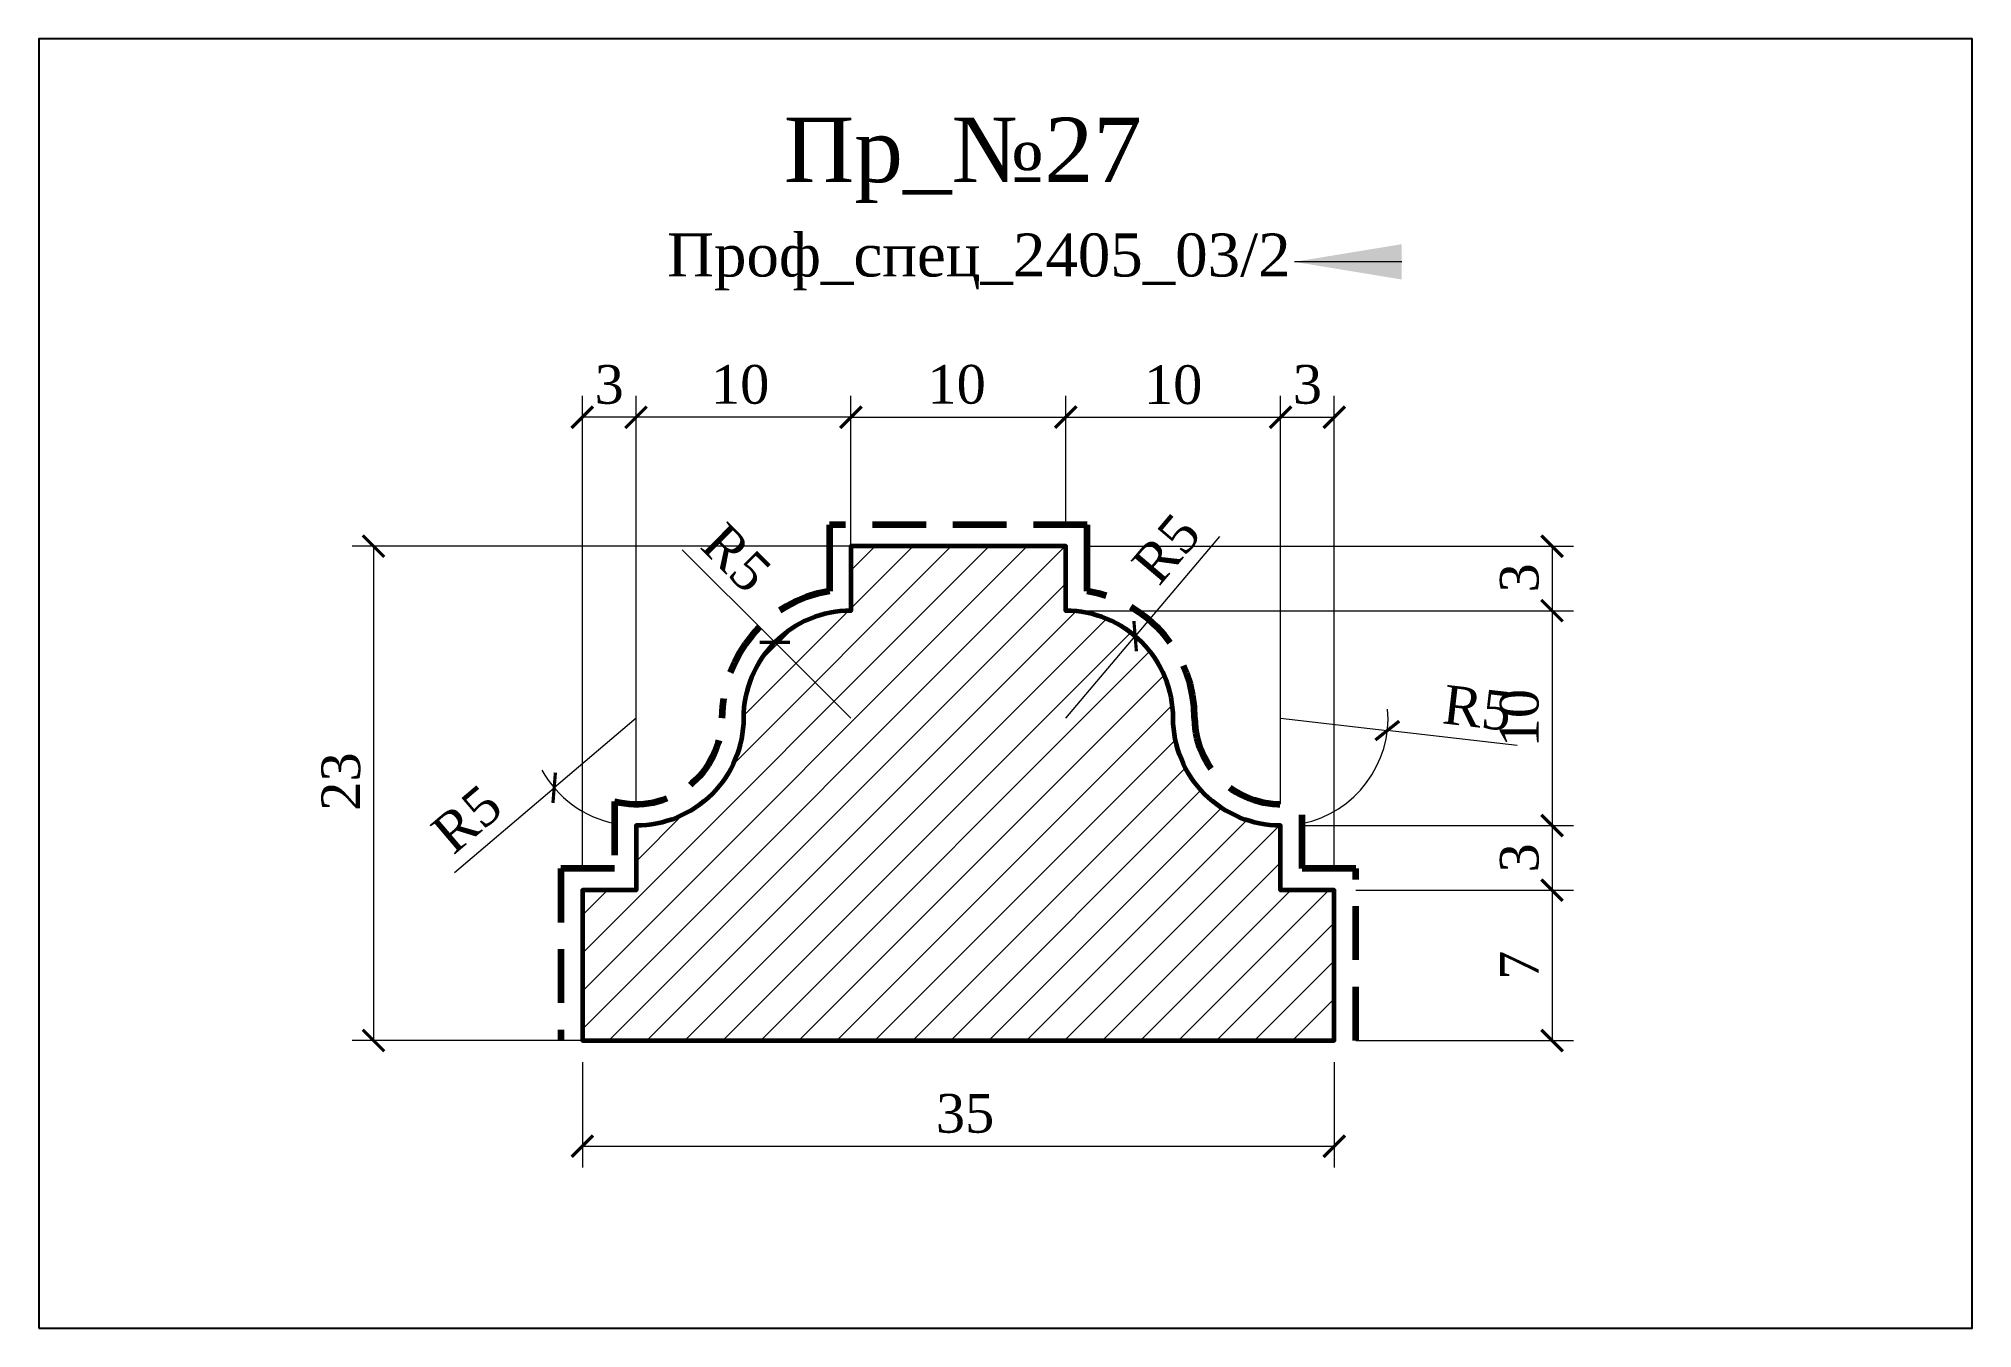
# Model space of a CAD drawing. Header units: millimetres. Extents: x 303852.8 to 303942.8, y -92647.8 to -92587.8.
import ezdxf
from ezdxf import colors
from ezdxf.entities.mleader import LeaderData, LeaderLine
from ezdxf.math import Vec2, Vec3

# ---------------------------------------------------------------- set-up
doc = ezdxf.new("R2010")
doc.units = ezdxf.units.MM
doc.header["$MEASUREMENT"] = 0
doc.linetypes.add('HIDDEN', pattern=[0.375, 0.25, -0.125])
doc.layers.add('Outside panel', color=7, linetype='Continuous', lineweight=18, true_color=0x7f5e57)
doc.layers.add('линия 15', color=7, linetype='Continuous', lineweight=15)
doc.layers.add('линия 50', color=1, linetype='Continuous', lineweight=211)
doc.layers.add('Слой1', color=7, linetype='Continuous')
doc.styles.add('ELECT', font='times.ttf')
doc.styles.get("Standard").update_dxf_attribs({"font": 'times.ttf'})
doc.dimstyles.new('M_1', dxfattribs={"dimtxt": 1.8, "dimasz": 1, "dimexe": 1, "dimexo": 1, "dimgap": 0.6, "dimtad": 1, "dimdec": 0, "dimdsep": 46, "dimtxsty": 'Standard', "dimblk": 'ARCHTICK', "dimcen": -5, "dimclrd": 7, "dimclre": 7, "dimclrt": 7, "dimadec": 0, "dimazin": 0, "dimtfac": 1, "dimtdec": 0, "dimtmove": 0, "dimatfit": 3, "dimfxl": 1, "dimtolj": 1, "dimtzin": 0, "dimlwd": 5, "dimlwe": 5, "dimarcsym": 0})

# ---------------------------------------------------------------- blocks, each defined once
blk = doc.blocks.new('_ArchTick')
at = {"color": 0, "linetype": 'ByBlock', "const_width": 0.15}
blk.add_lwpolyline([(-0.5, -0.5), (0.5, 0.5)], dxfattribs=at)
blk = doc.blocks.new('*D15')
at = {"layer": 'Defpoints', "color": 0, "ltscale": 1000, "transparency": 16777216}
for p in [(303878.1472332603, -92634.39253680178), (303913.1472284907, -92634.39253680178), (303913.1472284907, -92639.30575198442)]:
    blk.add_point(p, dxfattribs=at)
at = {"layer": 'линия 15', "color": 7, "lineweight": 5, "ltscale": 1000, "transparency": 16777216}
for p, q in [((303878.1472332603, -92635.39253680178), (303878.1472332603, -92640.30575198442)), ((303913.1472284907, -92635.39253680178), (303913.1472284907, -92640.30575198442)), ((303878.1472332603, -92639.30575198442), (303913.1472284907, -92639.30575198442))]:
    blk.add_line(p, q, dxfattribs=at)
at = {"layer": 'линия 15', "color": 7, "lineweight": 5, "ltscale": 1000, "transparency": 16777216, "rotation": 180}
blk.add_blockref('_ArchTick', (303878.1472332603, -92639.30575198442), dxfattribs=at)
at = {"layer": 'линия 15', "color": 7, "lineweight": 5, "ltscale": 1000, "transparency": 16777216}
blk.add_blockref('_ArchTick', (303913.1472284907, -92639.30575198442), dxfattribs=at)
at = {"layer": 'линия 15', "color": 7, "ltscale": 1000, "transparency": 16777216, "insert": (303895.9615022145, -92637.79017880489), "char_height": 1.8, "attachment_point": 5}
blk.add_mtext('\\A1;35', dxfattribs=at)
blk = doc.blocks.new('*D14')
at = {"layer": 'Defpoints', "color": 0, "ltscale": 1000, "transparency": 16777216}
for p in [(303900.6472332602, -92611.39262208591), (303868.4311886237, -92634.39253680178), (303913.1472284907, -92634.39253680178)]:
    blk.add_point(p, dxfattribs=at)
at = {"layer": 'линия 15', "color": 7, "lineweight": 5, "ltscale": 1000, "transparency": 16777216}
for p, q in [((303899.6472332602, -92611.39262208591), (303867.4311886237, -92611.39262208591)), ((303868.4311886237, -92611.39262208591), (303868.4311886237, -92634.39253680178)), ((303912.1472284907, -92634.39253680178), (303867.4311886237, -92634.39253680178))]:
    blk.add_line(p, q, dxfattribs=at)
for p, rotation in [((303868.4311886237, -92611.39262208591), 90), ((303868.4311886237, -92634.39253680178), 270)]:
    blk.add_blockref('_ArchTick', p, dxfattribs=dict(at, rotation=rotation))
at = {"layer": 'линия 15', "color": 7, "ltscale": 1000, "transparency": 16777216, "insert": (303866.9156154442, -92622.34135011357), "char_height": 1.8, "attachment_point": 5, "rotation": 90}
blk.add_mtext('\\A1;23', dxfattribs=at)
blk = doc.blocks.new('*D13')
at = {"layer": 'Defpoints', "color": 0, "ltscale": 1000, "transparency": 16777216}
for p in [(303913.1472284907, -92627.39253680178), (303913.1472284907, -92634.39253680178), (303923.2817005899, -92634.39253680178)]:
    blk.add_point(p, dxfattribs=at)
at = {"layer": 'линия 15', "color": 7, "lineweight": 5, "ltscale": 1000, "transparency": 16777216}
for p, q in [((303914.1472284907, -92627.39253680178), (303924.2817005899, -92627.39253680178)), ((303923.2817005899, -92627.39253680178), (303923.2817005899, -92634.39253680178)), ((303914.1472284907, -92634.39253680178), (303924.2817005899, -92634.39253680178))]:
    blk.add_line(p, q, dxfattribs=at)
for p, rotation in [((303923.2817005899, -92627.39253680178), 90), ((303923.2817005899, -92634.39253680178), 270)]:
    blk.add_blockref('_ArchTick', p, dxfattribs=dict(at, rotation=rotation))
at = {"layer": 'линия 15', "color": 7, "ltscale": 1000, "transparency": 16777216, "insert": (303921.7635318805, -92630.89253680172), "char_height": 1.8, "attachment_point": 5, "rotation": 90}
blk.add_mtext('\\A1;7', dxfattribs=at)
blk = doc.blocks.new('*D12')
at = {"layer": 'Defpoints', "color": 0, "ltscale": 1000, "transparency": 16777216}
for p in [(303910.6472284907, -92624.39253680178), (303913.1472284907, -92627.39253680178), (303923.2817005898, -92627.39253680178)]:
    blk.add_point(p, dxfattribs=at)
at = {"layer": 'линия 15', "color": 7, "lineweight": 5, "ltscale": 1000, "transparency": 16777216}
for p, q in [((303911.6472284907, -92624.39253680178), (303924.2817005898, -92624.39253680178)), ((303923.2817005898, -92624.39253680178), (303923.2817005898, -92627.39253680178)), ((303914.1472284907, -92627.39253680178), (303924.2817005898, -92627.39253680178))]:
    blk.add_line(p, q, dxfattribs=at)
for p, rotation in [((303923.2817005898, -92624.39253680178), 90), ((303923.2817005898, -92627.39253680178), 270)]:
    blk.add_blockref('_ArchTick', p, dxfattribs=dict(at, rotation=rotation))
at = {"layer": 'линия 15', "color": 7, "ltscale": 1000, "transparency": 16777216, "insert": (303921.7661274103, -92625.89253680172), "char_height": 1.8, "attachment_point": 5, "rotation": 90}
blk.add_mtext('\\A1;3', dxfattribs=at)
blk = doc.blocks.new('*D11')
at = {"layer": 'Defpoints', "color": 0, "ltscale": 1000, "transparency": 16777216}
for p in [(303900.6472284907, -92614.39253680178), (303910.6472284907, -92624.39253680178), (303923.2817005897, -92624.39253680178)]:
    blk.add_point(p, dxfattribs=at)
at = {"layer": 'линия 15', "color": 7, "lineweight": 5, "ltscale": 1000, "transparency": 16777216}
for p, q in [((303901.6472284907, -92614.39253680178), (303924.2817005897, -92614.39253680178)), ((303923.2817005897, -92614.39253680178), (303923.2817005897, -92624.39253680178)), ((303911.6472284907, -92624.39253680178), (303924.2817005897, -92624.39253680178))]:
    blk.add_line(p, q, dxfattribs=at)
for p, rotation in [((303923.2817005897, -92614.39253680178), 90), ((303923.2817005897, -92624.39253680178), 270)]:
    blk.add_blockref('_ArchTick', p, dxfattribs=dict(at, rotation=rotation))
at = {"layer": 'линия 15', "color": 7, "ltscale": 1000, "transparency": 16777216, "insert": (303921.7661274102, -92619.39253680172), "char_height": 1.8, "attachment_point": 5, "rotation": 90}
blk.add_mtext('\\A1;10', dxfattribs=at)
blk = doc.blocks.new('*D10')
at = {"layer": 'Defpoints', "color": 0, "ltscale": 1000, "transparency": 16777216}
for p in [(303900.6472332602, -92611.39262208591), (303900.6472284907, -92614.39253680178), (303923.2817005891, -92614.39253680178)]:
    blk.add_point(p, dxfattribs=at)
at = {"layer": 'линия 15', "color": 7, "lineweight": 5, "ltscale": 1000, "transparency": 16777216}
for p, q in [((303901.6472332602, -92611.39262208591), (303924.2817005891, -92611.39262208591)), ((303923.2817005891, -92611.39262208591), (303923.2817005891, -92614.39253680178)), ((303901.6472284907, -92614.39253680178), (303924.2817005891, -92614.39253680178))]:
    blk.add_line(p, q, dxfattribs=at)
for p, rotation in [((303923.2817005891, -92611.39262208591), 90), ((303923.2817005891, -92614.39253680178), 270)]:
    blk.add_blockref('_ArchTick', p, dxfattribs=dict(at, rotation=rotation))
at = {"layer": 'линия 15', "color": 7, "ltscale": 1000, "transparency": 16777216, "insert": (303921.7661274095, -92612.86558534746), "char_height": 1.8, "attachment_point": 5, "rotation": 90}
blk.add_mtext('\\A1;3', dxfattribs=at)
blk = doc.blocks.new('*D9')
at = {"layer": 'Defpoints', "color": 0, "ltscale": 1000, "transparency": 16777216}
for p in [(303880.6472332609, -92619.39253680212), (303876.8365703804, -92622.62964174524)]:
    blk.add_point(p, dxfattribs=at)
at = {"layer": 'линия 15', "color": 7, "lineweight": 5, "ltscale": 1000, "transparency": 16777216}
for p in [(303880.6472332609, -92619.39253680212), (303872.2020130627, -92626.56663351625)]:
    blk.add_line(p, (303876.8365703804, -92622.62964174524), dxfattribs=at)
blk.add_arc((303880.6472332609, -92619.39253680212), 5.000000000174623, 208.8882806056479, 258.5408440971167, dxfattribs=at)
at = {"layer": 'линия 15', "color": 7, "lineweight": 5, "ltscale": 1000, "transparency": 16777216, "rotation": 40.34743650849964}
blk.add_blockref('_ArchTick', (303876.8365703804, -92622.62964174524), dxfattribs=at)
at = {"layer": 'линия 15', "color": 7, "ltscale": 1000, "transparency": 16777216, "insert": (303872.7759452593, -92624.09049092785), "char_height": 1.8, "attachment_point": 5, "rotation": 40.347436508499634}
blk.add_mtext('\\A1;R5', dxfattribs=at)
blk = doc.blocks.new('*D8')
at = {"layer": 'Defpoints', "color": 0, "ltscale": 1000, "transparency": 16777216}
for p in [(303887.1066795074, -92615.86202987992), (303890.6472332602, -92619.39253680165)]:
    blk.add_point(p, dxfattribs=at)
at = {"layer": 'линия 15', "color": 7, "lineweight": 5, "ltscale": 1000, "transparency": 16777216}
for p in [(303882.800630975, -92611.56820038032), (303890.6472332602, -92619.39253680165)]:
    blk.add_line(p, (303887.1066795074, -92615.86202987992), dxfattribs=at)
at = {"layer": 'линия 15', "color": 7, "lineweight": 5, "ltscale": 1000, "transparency": 16777216, "rotation": 315.0814079613041}
blk.add_blockref('_ArchTick', (303887.1066795074, -92615.86202987992), dxfattribs=at)
at = {"layer": 'линия 15', "color": 7, "ltscale": 1000, "transparency": 16777216, "insert": (303885.3156928107, -92611.9358200841), "char_height": 1.8, "attachment_point": 5, "rotation": 315.0814079613041}
blk.add_mtext('\\A1;R5', dxfattribs=at)
blk = doc.blocks.new('*D7')
at = {"layer": 'Defpoints', "color": 0, "ltscale": 1000, "transparency": 16777216}
for p in [(303910.6472284905, -92619.39253680178), (303915.6139301594, -92619.9686223283)]:
    blk.add_point(p, dxfattribs=at)
at = {"layer": 'линия 15', "color": 7, "lineweight": 5, "ltscale": 1000, "transparency": 16777216}
for p in [(303910.6472284905, -92619.39253680178), (303921.6544706864, -92620.6692619483)]:
    blk.add_line(p, (303915.6139301594, -92619.9686223283), dxfattribs=at)
blk.add_arc((303910.6472284905, -92619.39253680178), 5.000000000232831, 281.4591559027498, 4.84300839810988, dxfattribs=at)
at = {"layer": 'линия 15', "color": 7, "lineweight": 5, "ltscale": 1000, "transparency": 16777216, "rotation": 173.3838524961038}
blk.add_blockref('_ArchTick', (303915.6139301594, -92619.9686223283), dxfattribs=at)
at = {"layer": 'линия 15', "color": 7, "ltscale": 1000, "transparency": 16777216, "insert": (303919.8021607113, -92618.92867927563), "char_height": 1.8, "attachment_point": 5, "rotation": 353.3838524961038}
blk.add_mtext('\\A1;R5', dxfattribs=at)
blk = doc.blocks.new('*D6')
at = {"layer": 'Defpoints', "color": 0, "ltscale": 1000, "transparency": 16777216}
for p in [(303903.8775224305, -92615.57609853246), (303900.6472284913, -92619.392536802)]:
    blk.add_point(p, dxfattribs=at)
at = {"layer": 'линия 15', "color": 7, "lineweight": 5, "ltscale": 1000, "transparency": 16777216}
for p in [(303907.8062306066, -92610.93451714223), (303900.6472284913, -92619.392536802)]:
    blk.add_line(p, (303903.8775224305, -92615.57609853246), dxfattribs=at)
at = {"layer": 'линия 15', "color": 7, "lineweight": 5, "ltscale": 1000, "transparency": 16777216, "rotation": 229.7548937632533}
blk.add_blockref('_ArchTick', (303903.8775224305, -92615.57609853246), dxfattribs=at)
at = {"layer": 'линия 15', "color": 7, "ltscale": 1000, "transparency": 16777216, "insert": (303905.3311170099, -92611.51287081216), "char_height": 1.8, "attachment_point": 5, "rotation": 49.75489376325332}
blk.add_mtext('\\A1;R5', dxfattribs=at)
blk = doc.blocks.new('*D5')
at = {"layer": 'Defpoints', "color": 0, "ltscale": 1000, "transparency": 16777216}
for p in [(303878.1472332603, -92605.3926403065), (303880.6472332603, -92624.39253680178), (303878.1472332603, -92627.39253680178)]:
    blk.add_point(p, dxfattribs=at)
at = {"layer": 'линия 15', "color": 7, "lineweight": 5, "ltscale": 1000, "transparency": 16777216}
for p, q in [((303878.1472332603, -92626.39253680178), (303878.1472332603, -92604.3926403065)), ((303880.6472332603, -92623.39253680178), (303880.6472332603, -92604.3926403065)), ((303880.6472332603, -92605.3926403065), (303878.1472332603, -92605.3926403065))]:
    blk.add_line(p, q, dxfattribs=at)
at = {"layer": 'линия 15', "color": 7, "lineweight": 5, "ltscale": 1000, "transparency": 16777216, "rotation": 180}
blk.add_blockref('_ArchTick', (303878.1472332603, -92605.3926403065), dxfattribs=at)
at = {"layer": 'линия 15', "color": 7, "lineweight": 5, "ltscale": 1000, "transparency": 16777216}
blk.add_blockref('_ArchTick', (303880.6472332603, -92605.3926403065), dxfattribs=at)
at = {"layer": 'линия 15', "color": 7, "ltscale": 1000, "transparency": 16777216, "insert": (303879.3972332603, -92603.87706712697), "char_height": 1.8, "attachment_point": 5}
blk.add_mtext('\\A1;3', dxfattribs=at)
blk = doc.blocks.new('*D4')
at = {"layer": 'Defpoints', "color": 0, "ltscale": 1000, "transparency": 16777216}
for p in [(303880.6472332603, -92605.3926403065), (303890.6472332603, -92614.39253680178), (303880.6472332603, -92624.39253680178)]:
    blk.add_point(p, dxfattribs=at)
at = {"layer": 'линия 15', "color": 7, "lineweight": 5, "ltscale": 1000, "transparency": 16777216}
for p, q in [((303880.6472332603, -92623.39253680178), (303880.6472332603, -92604.3926403065)), ((303890.6472332603, -92613.39253680178), (303890.6472332603, -92604.3926403065)), ((303890.6472332603, -92605.3926403065), (303880.6472332603, -92605.3926403065))]:
    blk.add_line(p, q, dxfattribs=at)
at = {"layer": 'линия 15', "color": 7, "lineweight": 5, "ltscale": 1000, "transparency": 16777216, "rotation": 180}
blk.add_blockref('_ArchTick', (303880.6472332603, -92605.3926403065), dxfattribs=at)
at = {"layer": 'линия 15', "color": 7, "lineweight": 5, "ltscale": 1000, "transparency": 16777216}
blk.add_blockref('_ArchTick', (303890.6472332603, -92605.3926403065), dxfattribs=at)
at = {"layer": 'линия 15', "color": 7, "ltscale": 1000, "transparency": 16777216, "insert": (303885.4929357074, -92603.87706712697), "char_height": 1.8, "attachment_point": 5}
blk.add_mtext('\\A1;10', dxfattribs=at)
blk = doc.blocks.new('*D3')
at = {"layer": 'Defpoints', "color": 0, "ltscale": 1000, "transparency": 16777216}
for p in [(303913.1472284907, -92605.3891175983), (303910.6472284907, -92624.39253680178), (303913.1472284907, -92627.39253680178)]:
    blk.add_point(p, dxfattribs=at)
at = {"layer": 'линия 15', "color": 7, "lineweight": 5, "ltscale": 1000, "transparency": 16777216}
for p, q in [((303910.6472284907, -92623.39253680178), (303910.6472284907, -92604.3891175983)), ((303913.1472284907, -92626.39253680178), (303913.1472284907, -92604.3891175983)), ((303910.6472284907, -92605.3891175983), (303913.1472284907, -92605.3891175983))]:
    blk.add_line(p, q, dxfattribs=at)
at = {"layer": 'линия 15', "color": 7, "lineweight": 5, "ltscale": 1000, "transparency": 16777216, "rotation": 180}
blk.add_blockref('_ArchTick', (303910.6472284907, -92605.3891175983), dxfattribs=at)
at = {"layer": 'линия 15', "color": 7, "lineweight": 5, "ltscale": 1000, "transparency": 16777216}
blk.add_blockref('_ArchTick', (303913.1472284907, -92605.3891175983), dxfattribs=at)
at = {"layer": 'линия 15', "color": 7, "ltscale": 1000, "transparency": 16777216, "insert": (303911.8972284907, -92603.87354441878), "char_height": 1.8, "attachment_point": 5}
blk.add_mtext('\\A1;3', dxfattribs=at)
blk = doc.blocks.new('*D1')
at = {"layer": 'Defpoints', "color": 0, "ltscale": 1000, "transparency": 16777216}
for p in [(303900.6472332602, -92605.3891175983), (303890.6472284908, -92611.39260618726), (303900.6472332602, -92611.39262208591)]:
    blk.add_point(p, dxfattribs=at)
at = {"layer": 'линия 15', "color": 7, "lineweight": 5, "ltscale": 1000, "transparency": 16777216}
for p, q in [((303890.6472284908, -92610.39260618726), (303890.6472284908, -92604.3891175983)), ((303900.6472332602, -92610.39262208591), (303900.6472332602, -92604.3891175983)), ((303890.6472284908, -92605.3891175983), (303900.6472332602, -92605.3891175983))]:
    blk.add_line(p, q, dxfattribs=at)
at = {"layer": 'линия 15', "color": 7, "lineweight": 5, "ltscale": 1000, "transparency": 16777216, "rotation": 180}
blk.add_blockref('_ArchTick', (303890.6472284908, -92605.3891175983), dxfattribs=at)
at = {"layer": 'линия 15', "color": 7, "lineweight": 5, "ltscale": 1000, "transparency": 16777216}
blk.add_blockref('_ArchTick', (303900.6472332602, -92605.3891175983), dxfattribs=at)
at = {"layer": 'линия 15', "color": 7, "ltscale": 1000, "transparency": 16777216, "insert": (303895.5686781145, -92603.87354441878), "char_height": 1.8, "attachment_point": 5}
blk.add_mtext('\\A1;10', dxfattribs=at)

msp = doc.modelspace()

# ---------------------------------------------------------------- hatches: boundary and pattern name
at = {"layer": 'Outside panel', "ltscale": 1000}
h = msp.add_hatch(dxfattribs=at)
h.set_pattern_fill('ANSI31', color=256, scale=10)
h.set_pattern_definition([(45, (-3176.402742872073, 33.75045028782915), (-0.8838834764831844, 0.8838834764831844), [])])
h.paths.add_polyline_path([(303900.6472332603, -92611.39253680178), (303890.6472284907, -92611.39253680178), (303890.6472332603, -92614.39253680178, 0.414213562379275), (303885.6472332603, -92619.39253680178, -0.4142135623797014), (303880.6472332603, -92624.39253680178), (303880.6472332603, -92627.39253680178), (303878.1472332603, -92627.39253680178), (303878.1472332603, -92634.39253680178), (303913.1472284907, -92634.39253680178), (303913.1472284907, -92627.39253680178), (303910.6472284907, -92627.39253680178), (303910.6472284907, -92624.39253680178, -0.4142135623797014), (303905.6472284907, -92619.39253680178, 0.414213562379275), (303900.6472284907, -92614.39253680178)])

# ---------------------------------------------------------------- linework, layer by layer
at = {"color": 6, "ltscale": 1000}
msp.add_lwpolyline([(303852.8430149776, -92647.77978899478), (303942.8430149776, -92647.77978899478), (303942.8430149776, -92587.77978899478), (303852.8430149776, -92587.77978899478)], close=True, dxfattribs=at)
at = {"layer": 'линия 50', "color": 1, "linetype": 'HIDDEN', "ltscale": 10, "true_color": 0xff0909}
msp.add_lwpolyline([(303914.1472284907, -92634.39253680178), (303914.1472284907, -92626.39253680178), (303911.6472284907, -92626.39253680178), (303911.6472284907, -92623.26552014796, -0.4903143948356967), (303906.6472284907, -92619.3925368018, 0.3659772213620072), (303901.6472318404, -92613.47645758485), (303901.6472332602, -92611.39260200807), (303901.6472348502, -92610.39253680178), (303889.6472269009, -92610.39253680178), (303889.6472284908, -92611.39260200808), (303889.6472299107, -92613.47645758485, 0.3659772213620072), (303884.6472332603, -92619.39253680178, -0.4903143948356967), (303879.6472332603, -92623.26552014798), (303879.6472332603, -92626.39253680178), (303877.1472332603, -92626.39253680178), (303877.1472332603, -92634.39253680178)], format="xyb", dxfattribs=at)
at = {"layer": 'Слой1', "linetype": 'Continuous', "lineweight": 60}
msp.add_lwpolyline([(303900.6472312161, -92614.39253680178), (303900.6472332603, -92611.39253680178), (303890.6472284907, -92611.39253680178), (303890.6472332603, -92614.39253680178, 0.4142135623790621), (303885.6472332603, -92619.39253680178, -0.4142135623799145), (303880.6472332603, -92624.39253680178), (303880.6472332603, -92627.39253680178), (303878.1472332603, -92627.39253680178), (303878.1472332603, -92634.39253680178), (303913.1472284907, -92634.39253680178), (303913.1472284907, -92634.39253680178), (303913.1472284907, -92627.39253680178), (303910.6472284907, -92627.39253680178), (303910.6472284907, -92624.39253680178, -0.4142135623799145), (303905.6472284907, -92619.39253680178, 0.4142135623790621), (303900.6472284907, -92614.39253680178), (303900.6472332603, -92611.39253680178), (303890.6472284907, -92611.39253680178), (303890.6472305349, -92614.39253680178)], format="xyb", dxfattribs=at)

# ---------------------------------------------------------------- texts
at = {"color": 5, "ltscale": 1000, "style": 'ELECT'}
msp.add_text('Пр_№27', height=3, dxfattribs=at).set_placement((303887.5338601199, -92594.45179898037))

# ---------------------------------------------------------------- dimensions: what is measured, and where the dimension line sits
at = {"layer": 'линия 15', "color": 7, "ltscale": 1000}
for base, p1, p2, picture, middle in [((303878.1472332603, -92605.3926403065), (303880.6472332603, -92624.39253680178), (303878.1472332603, -92627.39253680178), '*D5', (303879.3972332603, -92603.87706712697)), ((303913.1472284907, -92605.3891175983), (303910.6472284907, -92624.39253680178), (303913.1472284907, -92627.39253680178), '*D3', (303911.8972284907, -92603.87354441878))]:
    dim = msp.add_linear_dim(base=base, p1=p1, p2=p2, dimstyle='M_1', dxfattribs=at)
    dim.commit()
    dim.dimension.update_dxf_attribs({"geometry": picture, "text_midpoint": middle})
for base, p1, p2, picture, middle in [((303880.6472332603, -92605.3926403065), (303890.6472332603, -92614.39253680178), (303880.6472332603, -92624.39253680178), '*D4', (303885.4929357074, -92605.3926403065)), ((303900.6472332602, -92605.3891175983), (303890.6472284908, -92611.39260618726), (303900.6472332602, -92611.39262208591), '*D1', (303895.5686781145, -92605.3891175983)), ((303913.1472284907, -92639.30575198442), (303878.1472332603, -92634.39253680178), (303913.1472284907, -92634.39253680178), '*D15', (303895.9615022145, -92639.30575198442))]:
    dim = msp.add_linear_dim(base=base, p1=p1, p2=p2, dimstyle='M_1', dxfattribs=at)
    dim.commit()
    dim.dimension.update_dxf_attribs({"geometry": picture, "text_midpoint": middle, "dimtype": 128})
msp.add_linear_dim(base=(303910.6472284907, -92605.3891175983), p1=(303900.6472332602, -92611.39262208591), p2=(303910.6472284907, -92624.39253680178), dimstyle='M_1', dxfattribs=at).render()
for center, mpoint, picture, middle in [((303900.6472284913, -92619.392536802), (303903.8775224305, -92615.57609853246), '*D6', (303905.3311170099, -92611.51287081216)), ((303890.6472332602, -92619.39253680165), (303887.1066795074, -92615.86202987992), '*D8', (303885.3156928107, -92611.9358200841)), ((303910.6472284905, -92619.39253680178), (303915.6139301594, -92619.9686223283), '*D7', (303919.8021607113, -92618.92867927563)), ((303880.6472332609, -92619.39253680212), (303876.8365703804, -92622.62964174524), '*D9', (303872.7759452593, -92624.09049092785))]:
    dim = msp.add_radius_dim(center=center, mpoint=mpoint, dimstyle='M_1', dxfattribs=at)
    dim.commit()
    dim.dimension.update_dxf_attribs({"geometry": picture, "text_midpoint": middle})
for base, p2, picture, middle in [((303868.4311886237, -92634.39253680178), (303913.1472284907, -92634.39253680178), '*D14', (303868.4311886237, -92622.34135011357)), ((303923.2817005891, -92614.39253680178), (303900.6472284907, -92614.39253680178), '*D10', (303923.2817005891, -92612.86558534746))]:
    dim = msp.add_linear_dim(base=base, p1=(303900.6472332602, -92611.39262208591), p2=p2, angle=90, dimstyle='M_1', dxfattribs=at)
    dim.commit()
    dim.dimension.update_dxf_attribs({"geometry": picture, "text_midpoint": middle, "dimtype": 128})
for base, p1, p2, picture, middle in [((303923.2817005897, -92624.39253680178), (303900.6472284907, -92614.39253680178), (303910.6472284907, -92624.39253680178), '*D11', (303921.7661274102, -92619.39253680172)), ((303923.2817005898, -92627.39253680178), (303910.6472284907, -92624.39253680178), (303913.1472284907, -92627.39253680178), '*D12', (303921.7661274103, -92625.89253680172)), ((303923.2817005899, -92634.39253680178), (303913.1472284907, -92627.39253680178), (303913.1472284907, -92634.39253680178), '*D13', (303921.7635318805, -92630.89253680172))]:
    dim = msp.add_linear_dim(base=base, p1=p1, p2=p2, angle=90, dimstyle='M_1', dxfattribs=at)
    dim.commit()
    dim.dimension.update_dxf_attribs({"geometry": picture, "text_midpoint": middle})

# ---------------------------------------------------------------- leaders
at = {"color": 7, "ltscale": 1000}
ml = msp.add_multileader_mtext('Standard', dxfattribs=at)
ml.set_content('{\\C256;\\c0;Проф_спец_2405_03/2}', color=5)
ml.set_leader_properties(lineweight=5)
ml.build(insert=Vec2(0, 0))
ml.multileader.update_dxf_attribs({"has_dogleg": 0, "text_left_attachment_type": 7, "dogleg_length": 18.61369858752505, "arrow_head_size": 5})
ctx = ml.context
ctx.base_point, ctx.char_height, ctx.arrow_head_size, ctx.landing_gap_size, ctx.plane_origin = Vec3(303881.0693463082, -92599.48038695895), 2, 5, 1, Vec3(303995.9650298062, -92642.98105434809)
ctx.left_attachment = 7
notes = []
notes.append((ctx, [(0, (1, 1, 0), (303929.9007810169, -92598.16171356314), (-1, 0), 18.61369858752505, [(0, [(303911.2870824293, -92598.16171356314)], 0, [])])]))
ctx.mtext.insert, ctx.mtext.flow_direction = Vec3(303882.0953016074, -92596.84304016731), 5
for ctx, leaders in notes:
    for number, flags, end, landing, length, lines in leaders:
        leader = LeaderData()
        leader.index, (leader.has_last_leader_line, leader.has_dogleg_vector, leader.attachment_direction) = number, flags
        leader.last_leader_point, leader.dogleg_vector, leader.dogleg_length = Vec3(end), Vec3(landing), length
        for number, points, colour, breaks in lines:
            line = LeaderLine()
            line.index, line.vertices, line.color, line.breaks = number, Vec3.list(points), colors.encode_raw_color(colour), breaks
            leader.lines.append(line)
        ctx.leaders.append(leader)

doc.saveas('drawing.dxf')
